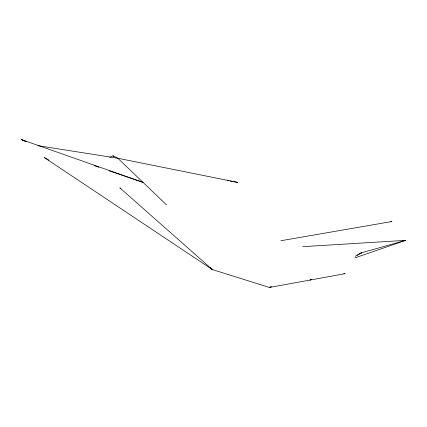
<?xml version="1.0" encoding="UTF-8"?>
<svg xmlns="http://www.w3.org/2000/svg" width="427" height="427" viewBox="0 0 427 427"><rect width="100%" height="100%" fill="white"/><g stroke="black" fill="none" stroke-linecap="round" stroke-linejoin="round"><path stroke-width="0.64" d="M356.983 255.229L361.685 252.747L405.65 240.353L302.748 246.667M109.739 157.478L112.99 155.775L117.841 158.262L237.444 182.334L236.12 182.462M355.179 256.355L361.685 252.747L359.187 253.686M271.257 286.752L269.389 287.456L212.331 269.56L44.307 157.563L48.972 160.136M271.273 286.805L269.389 287.456L345.16 273.664L343.863 273.445M354.789 257.935L405.65 240.353L403.019 240.748M390.662 221.853L391.949 221.512L280.854 240.737M37.918 145.666L117.841 158.262L166.551 204.885M227.628 180.6L228.936 180.829M230.244 181.064L237.444 182.334M41.136 146.45L42.438 146.701M94.506 165.767L98.915 167.277M109.002 170.731L143.045 182.388L21.35 139.544L26.218 141.668M21.35 139.544L26.164 141.641M120.9 188.563L119.8 187.821L212.331 269.56L209.887 267.318M112.99 155.775L113.908 156.736M311.16 279.445L309.986 280.064L311.16 279.45"/></g></svg>
